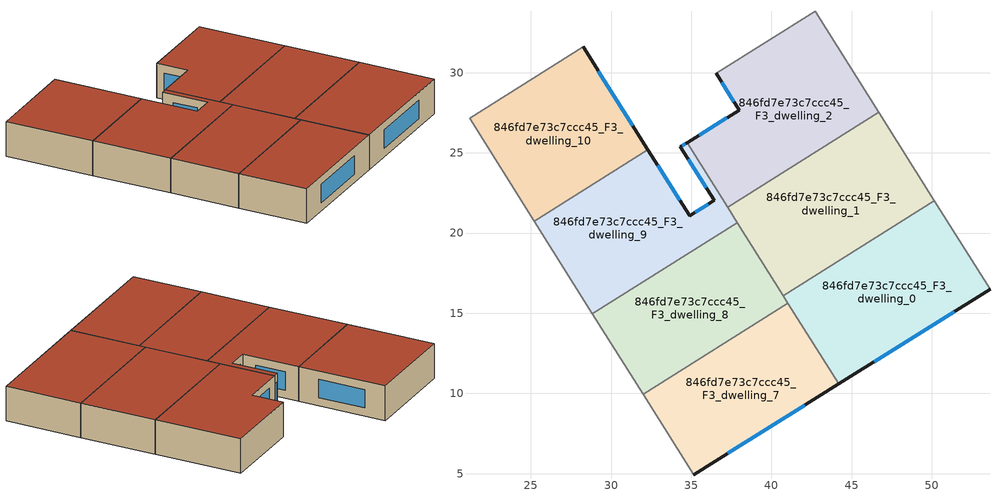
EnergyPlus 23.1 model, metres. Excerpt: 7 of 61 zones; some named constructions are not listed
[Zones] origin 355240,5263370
846fd7e73c7ccc45_F3_dwelling_0
 floor to 846fd7e73c7ccc45_F2_dwelling_0 (EU_floor_Construction): 50.16,22.02 53.63,16.49 44.2,10.59 40.74,16.09 z9
 wall outside (EU_wall_Construction): 44.2,10.59 53.63,16.49 z9:12
 wall adiabatic (EU_wall_Construction): 53.63,16.49 50.16,22.02 z9:12
 wall to 846fd7e73c7ccc45_F3_dwelling_1 (EU_wall_Construction): 50.16,22.02 40.74,16.09 z9:12
 wall to 846fd7e73c7ccc45_F3_dwelling_7 (EU_wall_Construction): 41.03,15.63 44.2,10.59 z9:12
 wall to 846fd7e73c7ccc45_F3_dwelling_8 (EU_wall_Construction): 40.74,16.09 41.03,15.63 z9:12
 window (EU_Window_Construction): 46.41,11.98 51.42,15.11 z9.7:11.3
 roof outside (EU_roof_Construction): 53.63,16.49 50.16,22.02 40.74,16.09 44.2,10.59 z12
846fd7e73c7ccc45_F3_dwelling_1
 floor to 846fd7e73c7ccc45_F2_dwelling_1 (EU_floor_Construction): 46.68,27.53 50.16,22.02 40.74,16.09 37.27,21.61 z9
 wall to 846fd7e73c7ccc45_F3_dwelling_2 (EU_wall_Construction): 46.68,27.53 37.27,21.61 z9:12
 wall adiabatic (EU_wall_Construction): 50.16,22.02 46.68,27.53 z9:12
 wall to 846fd7e73c7ccc45_F3_dwelling_8 (EU_wall_Construction): 37.87,20.66 40.74,16.09 z9:12
 wall to 846fd7e73c7ccc45_F3_dwelling_9 (EU_wall_Construction): 37.27,21.61 37.87,20.66 z9:12
 roof outside (EU_roof_Construction): 50.16,22.02 46.68,27.53 37.27,21.61 40.74,16.09 z12
846fd7e73c7ccc45_F3_dwelling_10
 floor to 846fd7e73c7ccc45_F2_dwelling_10 (EU_floor_Construction): 28.27,31.61 32.29,25.2 25.2,20.74 21.17,27.15 z9
 wall outside (EU_wall_Construction): 32.29,25.2 28.27,31.61 z9:12
 wall to 846fd7e73c7ccc45_F3_dwelling_9 (EU_wall_Construction): 25.2,20.74 32.29,25.2 z9:12
 wall adiabatic (EU_wall_Construction): 21.17,27.15 25.2,20.74 z9:12
 wall to 846fd7e73c7ccc45_F3_dwelling_11 (EU_wall_Construction): 28.27,31.61 21.17,27.15 z9:12
 window (EU_Window_Construction): 31.35,26.71 29.21,30.1 z9.7:11.3
 roof outside (EU_roof_Construction): 32.29,25.2 28.27,31.61 21.17,27.15 25.2,20.74 z12
846fd7e73c7ccc45_F3_dwelling_2
 floor to 846fd7e73c7ccc45_F2_dwelling_2 (EU_floor_Construction): 42.72,33.84 46.68,27.53 37.27,21.61 34.74,25.63 37.99,27.67 36.55,29.96 z9
 wall outside (EU_wall_Construction): 36.55,29.96 37.99,27.67 34.74,25.63 z9:12
 wall to 846fd7e73c7ccc45_F3_dwelling_3 (EU_wall_Construction): 42.72,33.84 36.55,29.96 z9:12
 wall adiabatic (EU_wall_Construction): 46.68,27.53 42.72,33.84 z9:12
 wall to 846fd7e73c7ccc45_F3_dwelling_9 (EU_wall_Construction): 34.74,25.63 37.27,21.61 z9:12
 window (EU_Window_Construction): 37.23,27.19 35.5,26.11 / 36.89,29.42 37.66,28.2 z9.7:11.3
 roof outside (EU_roof_Construction): 46.68,27.53 42.72,33.84 36.55,29.96 37.99,27.67 34.74,25.63 37.27,21.61 z12
846fd7e73c7ccc45_F3_dwelling_7
 floor to 846fd7e73c7ccc45_F2_dwelling_7 (EU_floor_Construction): 41.03,15.63 44.2,10.59 35.15,4.93 31.99,9.95 z9
 wall outside (EU_wall_Construction): 35.15,4.93 44.2,10.59 z9:12
 wall adiabatic (EU_wall_Construction): 31.99,9.95 35.15,4.93 z9:12
 wall to 846fd7e73c7ccc45_F3_dwelling_8 (EU_wall_Construction): 41.03,15.63 31.99,9.95 z9:12
 window (EU_Window_Construction): 37.27,6.26 42.07,9.26 z9.7:11.3
 roof outside (EU_roof_Construction): 44.2,10.59 41.03,15.63 31.99,9.95 35.15,4.93 z12
846fd7e73c7ccc45_F3_dwelling_8
 floor to 846fd7e73c7ccc45_F2_dwelling_8 (EU_floor_Construction): 37.87,20.66 41.03,15.63 31.99,9.95 28.83,14.97 z9
 wall adiabatic (EU_wall_Construction): 28.83,14.97 31.99,9.95 z9:12
 wall to 846fd7e73c7ccc45_F3_dwelling_9 (EU_wall_Construction): 37.87,20.66 28.83,14.97 z9:12
 roof outside (EU_roof_Construction): 41.03,15.63 37.87,20.66 28.83,14.97 31.99,9.95 z12
846fd7e73c7ccc45_F3_dwelling_9
 floor to 846fd7e73c7ccc45_F2_dwelling_9 (EU_floor_Construction): 34.74,25.63 37.87,20.66 28.83,14.97 25.2,20.74 32.29,25.2 34.89,21.07 36.43,22.03 34.33,25.38 z9
 wall outside (EU_wall_Construction): 34.74,25.63 34.33,25.38 36.43,22.03 34.89,21.07 32.29,25.2 z9:12
 wall adiabatic (EU_wall_Construction): 25.2,20.74 28.83,14.97 z9:12
 window (EU_Window_Construction): 36.07,21.81 35.25,21.3 / 34.82,24.59 35.94,22.82 / 34.64,25.57 34.43,25.44 / 34.28,22.04 32.91,24.23 z9.7:11.3
 roof outside (EU_roof_Construction): 37.87,20.66 34.74,25.63 34.33,25.38 36.43,22.03 34.89,21.07 32.29,25.2 25.2,20.74 28.83,14.97 z12
[SCHEDULE:FILE] Column Number=1; Rows to Skip at Top=0; Number of Hours of Data=8760; Column Separator=Comma; Interpolate to Timestep=No; Minutes per Item=60; Adjust Schedule for Daylight Savings=Yes
Name | File
EU_Step8_GainSchedule_846fd7e73c7ccc45_F1_dwelling_1_f000 | ../../schedules/846fd7e73c7ccc45/846fd7e73c7ccc45_F1_dwelling_1_f000_gain.csv
EU_Step8_GainSchedule_846fd7e73c7ccc45_F1_dwelling_2_f000 | ../../schedules/846fd7e73c7ccc45/846fd7e73c7ccc45_F1_dwelling_2_f000_gain.csv
EU_Step8_GainSchedule_846fd7e73c7ccc45_F1_dwelling_3_f000 | ../../schedules/846fd7e73c7ccc45/846fd7e73c7ccc45_F1_dwelling_3_f000_gain.csv
EU_Step8_GainSchedule_846fd7e73c7ccc45_F1_dwelling_4_f000 | ../../schedules/846fd7e73c7ccc45/846fd7e73c7ccc45_F1_dwelling_4_f000_gain.csv
EU_Step8_GainSchedule_846fd7e73c7ccc45_F1_dwelling_5_f000 | ../../schedules/846fd7e73c7ccc45/846fd7e73c7ccc45_F1_dwelling_5_f000_gain.csv
EU_Step8_GainSchedule_846fd7e73c7ccc45_F1_dwelling_6_f000 | ../../schedules/846fd7e73c7ccc45/846fd7e73c7ccc45_F1_dwelling_6_f000_gain.csv
EU_Step8_GainSchedule_846fd7e73c7ccc45_F1_dwelling_7_f000 | ../../schedules/846fd7e73c7ccc45/846fd7e73c7ccc45_F1_dwelling_7_f000_gain.csv
EU_Step8_GainSchedule_846fd7e73c7ccc45_F1_dwelling_8_f000 | ../../schedules/846fd7e73c7ccc45/846fd7e73c7ccc45_F1_dwelling_8_f000_gain.csv
EU_Step8_GainSchedule_846fd7e73c7ccc45_F1_dwelling_9_f000 | ../../schedules/846fd7e73c7ccc45/846fd7e73c7ccc45_F1_dwelling_9_f000_gain.csv
EU_Step8_GainSchedule_846fd7e73c7ccc45_F1_dwelling_10_f000 | ../../schedules/846fd7e73c7ccc45/846fd7e73c7ccc45_F1_dwelling_10_f000_gain.csv
EU_Step8_GainSchedule_846fd7e73c7ccc45_F1_dwelling_11_f000 | ../../schedules/846fd7e73c7ccc45/846fd7e73c7ccc45_F1_dwelling_11_f000_gain.csv
EU_Step8_GainSchedule_846fd7e73c7ccc45_F1_dwelling_12_f000 | ../../schedules/846fd7e73c7ccc45/846fd7e73c7ccc45_F1_dwelling_12_f000_gain.csv
EU_Step8_GainSchedule_846fd7e73c7ccc45_F1_dwelling_13_f000 | ../../schedules/846fd7e73c7ccc45/846fd7e73c7ccc45_F1_dwelling_13_f000_gain.csv
EU_Step8_GainSchedule_846fd7e73c7ccc45_F1_dwelling_14_f000 | ../../schedules/846fd7e73c7ccc45/846fd7e73c7ccc45_F1_dwelling_14_f000_gain.csv
